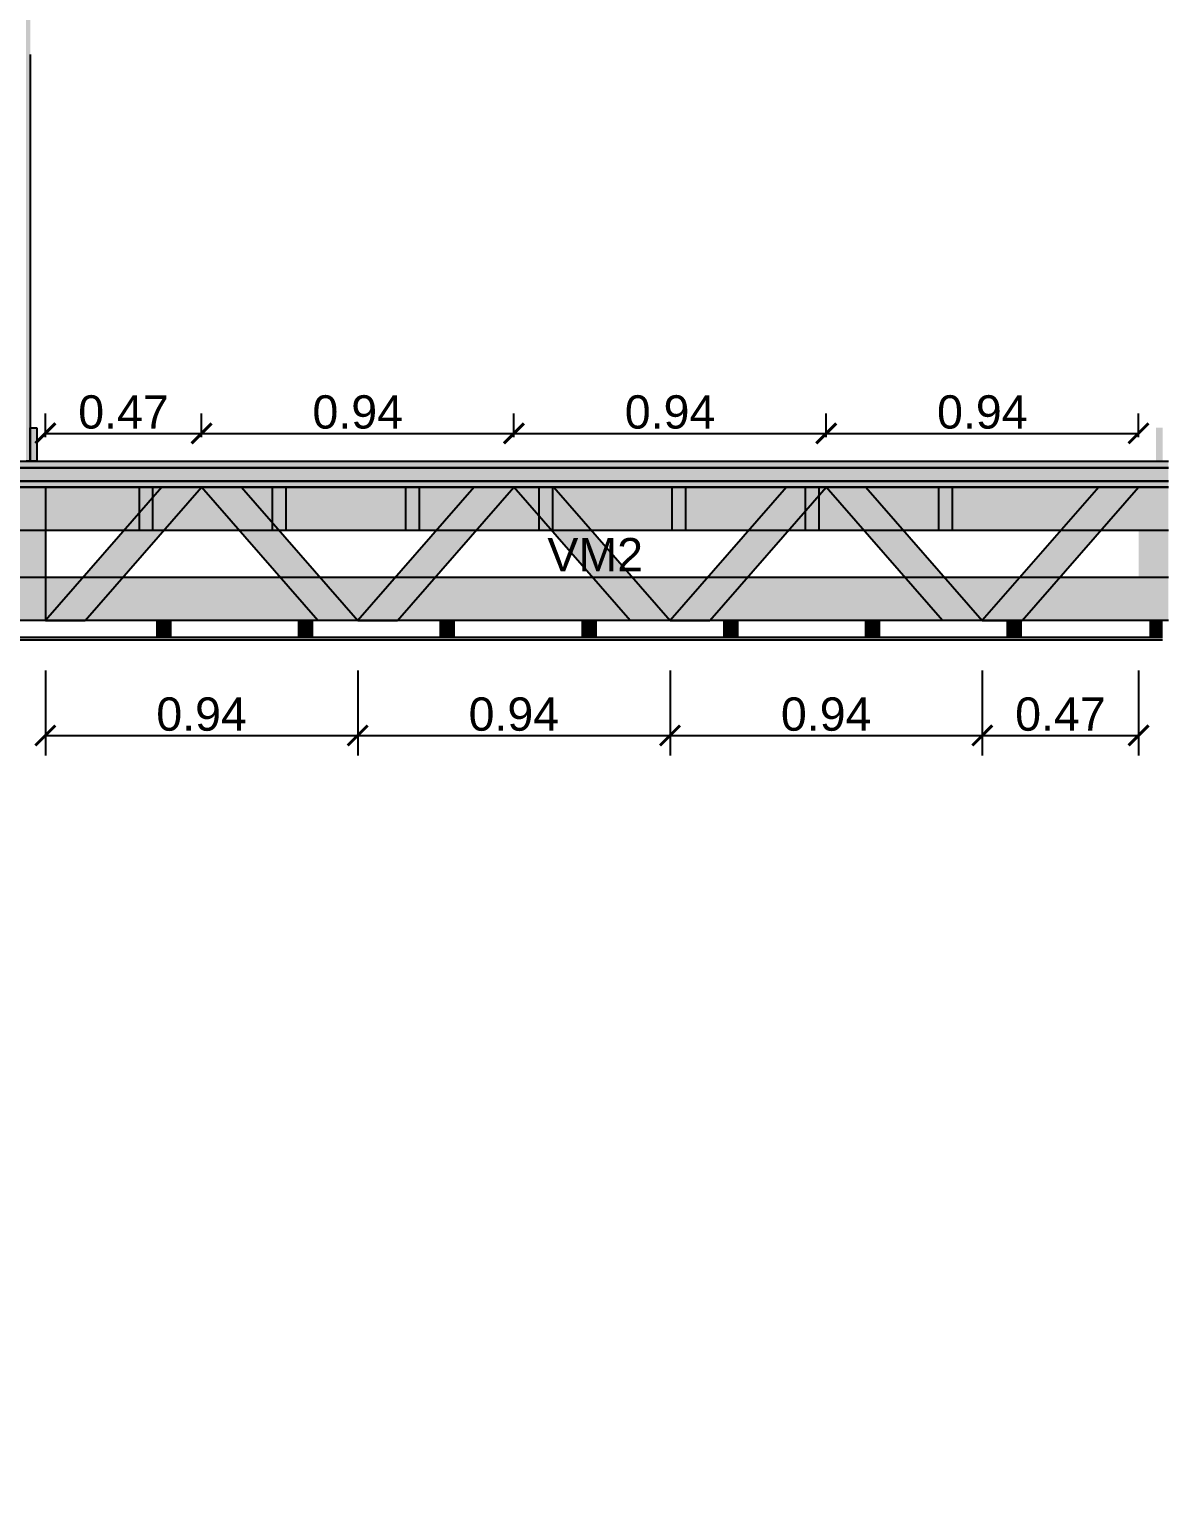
# Model space of a CAD drawing. Header units: millimetres. Extents: x 2924 to 6397, y 1567 to 1704.
# Drawn here: x 3134.105 to 3137.525, y 1618.581 to 1623.014 of the extents above; entities that cross this region are included whole.
import ezdxf

# ---------------------------------------------------------------- set-up
doc = ezdxf.new("R2010")
doc.units = ezdxf.units.MM
doc.header["$PDMODE"] = 35
doc.layers.get('Defpoints').update_dxf_attribs({"color": 230})
doc.layers.add('PT-MUROS', color=7, linetype='Continuous')
doc.styles.add('Arial10', font='arial.ttf', dxfattribs={"height": 0.1})
doc.styles.get("Standard").update_dxf_attribs({"font": 'arial.ttf'})
doc.dimstyles.new('COTA-1-50', dxfattribs={"dimtxt": 0.1, "dimasz": 0.06, "dimexe": 0.06, "dimexo": 0.15, "dimgap": 0.0125, "dimtad": 1, "dimzin": 0, "dimdsep": 46, "dimtxsty": 'Arial10', "dimblk1": 'ARCHTICK', "dimblk2": 'ARCHTICK', "dimsah": 1, "dimcen": 0.09, "dimclrd": 7, "dimclre": 7, "dimclrt": 7, "dimazin": 0, "dimtfac": 1, "dimtofl": 0, "dimtmove": 2, "dimatfit": 3, "dimldrblk": 'ARCHTICK', "dimfxl": 1, "dimtolj": 1, "dimtzin": 0, "dimarcsym": 0})

# ---------------------------------------------------------------- blocks, each defined once
blk = doc.blocks.new('_ARCHTICK')
at = {"color": 0, "linetype": 'ByBlock', "const_width": 0.15}
blk.add_lwpolyline([(-0.5, -0.5), (0.5, 0.5)], dxfattribs=at)
blk = doc.blocks.new('*D391')
at = {"layer": 'Defpoints', "color": 0, "transparency": 16777216}
for p in [(3134.1528, 1621.2407), (3135.0905, 1621.2407), (3135.0905, 1620.8953)]:
    blk.add_point(p, dxfattribs=at)
at = {"layer": 'PT-MUROS', "color": 7, "lineweight": -2, "transparency": 16777216}
for p, q in [((3134.1528, 1621.0907), (3134.1528, 1620.8353)), ((3135.0905, 1621.0907), (3135.0905, 1620.8353)), ((3134.1528, 1620.8953), (3135.0905, 1620.8953))]:
    blk.add_line(p, q, dxfattribs=at)
at = {"layer": 'PT-MUROS', "color": 7, "lineweight": -2, "transparency": 16777216, "xscale": 0.06, "yscale": 0.06, "zscale": 0.06, "rotation": 180}
blk.add_blockref('_ARCHTICK', (3134.1528, 1620.8953), dxfattribs=at)
at = {"layer": 'PT-MUROS', "color": 7, "lineweight": -2, "transparency": 16777216, "xscale": 0.06, "yscale": 0.06, "zscale": 0.06}
blk.add_blockref('_ARCHTICK', (3135.0905, 1620.8953), dxfattribs=at)
at = {"layer": 'PT-MUROS', "color": 7, "transparency": 16777216, "insert": (3134.6217, 1620.9588), "char_height": 0.1, "attachment_point": 5, "style": 'Arial10'}
blk.add_mtext('\\A1;0.94', dxfattribs=at)
blk = doc.blocks.new('*D392')
at = {"layer": 'Defpoints', "color": 0, "transparency": 16777216}
for p in [(3135.0905, 1621.2407), (3136.0282, 1621.2407), (3136.0282, 1620.8953)]:
    blk.add_point(p, dxfattribs=at)
at = {"layer": 'PT-MUROS', "color": 7, "lineweight": -2, "transparency": 16777216}
for p, q in [((3135.0905, 1621.0907), (3135.0905, 1620.8353)), ((3136.0282, 1621.0907), (3136.0282, 1620.8353)), ((3135.0905, 1620.8953), (3136.0282, 1620.8953))]:
    blk.add_line(p, q, dxfattribs=at)
at = {"layer": 'PT-MUROS', "color": 7, "lineweight": -2, "transparency": 16777216, "xscale": 0.06, "yscale": 0.06, "zscale": 0.06, "rotation": 180}
blk.add_blockref('_ARCHTICK', (3135.0905, 1620.8953), dxfattribs=at)
at = {"layer": 'PT-MUROS', "color": 7, "lineweight": -2, "transparency": 16777216, "xscale": 0.06, "yscale": 0.06, "zscale": 0.06}
blk.add_blockref('_ARCHTICK', (3136.0282, 1620.8953), dxfattribs=at)
at = {"layer": 'PT-MUROS', "color": 7, "transparency": 16777216, "insert": (3135.5593, 1620.9588), "char_height": 0.1, "attachment_point": 5, "style": 'Arial10'}
blk.add_mtext('\\A1;0.94', dxfattribs=at)
blk = doc.blocks.new('*D393')
at = {"layer": 'Defpoints', "color": 0, "transparency": 16777216}
for p in [(3136.0282, 1621.2407), (3136.9658, 1621.2407), (3136.9658, 1620.8953)]:
    blk.add_point(p, dxfattribs=at)
at = {"layer": 'PT-MUROS', "color": 7, "lineweight": -2, "transparency": 16777216}
for p, q in [((3136.0282, 1621.0907), (3136.0282, 1620.8353)), ((3136.9658, 1621.0907), (3136.9658, 1620.8353)), ((3136.0282, 1620.8953), (3136.9658, 1620.8953))]:
    blk.add_line(p, q, dxfattribs=at)
at = {"layer": 'PT-MUROS', "color": 7, "lineweight": -2, "transparency": 16777216, "xscale": 0.06, "yscale": 0.06, "zscale": 0.06, "rotation": 180}
blk.add_blockref('_ARCHTICK', (3136.0282, 1620.8953), dxfattribs=at)
at = {"layer": 'PT-MUROS', "color": 7, "lineweight": -2, "transparency": 16777216, "xscale": 0.06, "yscale": 0.06, "zscale": 0.06}
blk.add_blockref('_ARCHTICK', (3136.9658, 1620.8953), dxfattribs=at)
at = {"layer": 'PT-MUROS', "color": 7, "transparency": 16777216, "insert": (3136.497, 1620.9588), "char_height": 0.1, "attachment_point": 5, "style": 'Arial10'}
blk.add_mtext('\\A1;0.94', dxfattribs=at)
blk = doc.blocks.new('*D394')
at = {"layer": 'Defpoints', "color": 0, "transparency": 16777216}
for p in [(3136.9658, 1621.2407), (3137.4347, 1621.2407), (3137.4347, 1620.8953)]:
    blk.add_point(p, dxfattribs=at)
at = {"layer": 'PT-MUROS', "color": 7, "lineweight": -2, "transparency": 16777216}
for p, q in [((3136.9658, 1621.0907), (3136.9658, 1620.8353)), ((3137.4347, 1621.0907), (3137.4347, 1620.8353)), ((3136.9658, 1620.8953), (3137.4347, 1620.8953))]:
    blk.add_line(p, q, dxfattribs=at)
at = {"layer": 'PT-MUROS', "color": 7, "lineweight": -2, "transparency": 16777216, "xscale": 0.06, "yscale": 0.06, "zscale": 0.06, "rotation": 180}
blk.add_blockref('_ARCHTICK', (3136.9658, 1620.8953), dxfattribs=at)
at = {"layer": 'PT-MUROS', "color": 7, "lineweight": -2, "transparency": 16777216, "xscale": 0.06, "yscale": 0.06, "zscale": 0.06}
blk.add_blockref('_ARCHTICK', (3137.4347, 1620.8953), dxfattribs=at)
at = {"layer": 'PT-MUROS', "color": 7, "transparency": 16777216, "insert": (3137.2003, 1620.9588), "char_height": 0.1, "attachment_point": 5, "style": 'Arial10'}
blk.add_mtext('\\A1;0.47', dxfattribs=at)
blk = doc.blocks.new('*D395')
at = {"layer": 'Defpoints', "color": 0, "transparency": 16777216}
for p in [(3134.6217, 1621.802), (3134.1528, 1621.6407), (3134.6217, 1621.6407)]:
    blk.add_point(p, dxfattribs=at)
at = {"layer": 'PT-MUROS', "color": 7, "lineweight": -2, "transparency": 16777216}
for p, q in [((3134.1528, 1621.7907), (3134.1528, 1621.862)), ((3134.6217, 1621.7907), (3134.6217, 1621.862)), ((3134.1528, 1621.802), (3134.6217, 1621.802))]:
    blk.add_line(p, q, dxfattribs=at)
at = {"layer": 'PT-MUROS', "color": 7, "lineweight": -2, "transparency": 16777216, "xscale": 0.06, "yscale": 0.06, "zscale": 0.06, "rotation": 180}
blk.add_blockref('_ARCHTICK', (3134.1528, 1621.802), dxfattribs=at)
at = {"layer": 'PT-MUROS', "color": 7, "lineweight": -2, "transparency": 16777216, "xscale": 0.06, "yscale": 0.06, "zscale": 0.06}
blk.add_blockref('_ARCHTICK', (3134.6217, 1621.802), dxfattribs=at)
at = {"layer": 'PT-MUROS', "color": 7, "transparency": 16777216, "insert": (3134.3873, 1621.8656), "char_height": 0.1, "attachment_point": 5, "style": 'Arial10'}
blk.add_mtext('\\A1;0.47', dxfattribs=at)
blk = doc.blocks.new('*D396')
at = {"layer": 'Defpoints', "color": 0, "transparency": 16777216}
for p in [(3135.5593, 1621.802), (3134.6217, 1621.6407), (3135.5593, 1621.6407)]:
    blk.add_point(p, dxfattribs=at)
at = {"layer": 'PT-MUROS', "color": 7, "lineweight": -2, "transparency": 16777216}
for p, q in [((3134.6217, 1621.7907), (3134.6217, 1621.862)), ((3135.5593, 1621.7907), (3135.5593, 1621.862)), ((3134.6217, 1621.802), (3135.5593, 1621.802))]:
    blk.add_line(p, q, dxfattribs=at)
at = {"layer": 'PT-MUROS', "color": 7, "lineweight": -2, "transparency": 16777216, "xscale": 0.06, "yscale": 0.06, "zscale": 0.06, "rotation": 180}
blk.add_blockref('_ARCHTICK', (3134.6217, 1621.802), dxfattribs=at)
at = {"layer": 'PT-MUROS', "color": 7, "lineweight": -2, "transparency": 16777216, "xscale": 0.06, "yscale": 0.06, "zscale": 0.06}
blk.add_blockref('_ARCHTICK', (3135.5593, 1621.802), dxfattribs=at)
at = {"layer": 'PT-MUROS', "color": 7, "transparency": 16777216, "insert": (3135.0905, 1621.8656), "char_height": 0.1, "attachment_point": 5, "style": 'Arial10'}
blk.add_mtext('\\A1;0.94', dxfattribs=at)
blk = doc.blocks.new('*D397')
at = {"layer": 'Defpoints', "color": 0, "transparency": 16777216}
for p in [(3136.497, 1621.802), (3135.5593, 1621.6407), (3136.497, 1621.6407)]:
    blk.add_point(p, dxfattribs=at)
at = {"layer": 'PT-MUROS', "color": 7, "lineweight": -2, "transparency": 16777216}
for p, q in [((3135.5593, 1621.7907), (3135.5593, 1621.862)), ((3136.497, 1621.7907), (3136.497, 1621.862)), ((3135.5593, 1621.802), (3136.497, 1621.802))]:
    blk.add_line(p, q, dxfattribs=at)
at = {"layer": 'PT-MUROS', "color": 7, "lineweight": -2, "transparency": 16777216, "xscale": 0.06, "yscale": 0.06, "zscale": 0.06, "rotation": 180}
blk.add_blockref('_ARCHTICK', (3135.5593, 1621.802), dxfattribs=at)
at = {"layer": 'PT-MUROS', "color": 7, "lineweight": -2, "transparency": 16777216, "xscale": 0.06, "yscale": 0.06, "zscale": 0.06}
blk.add_blockref('_ARCHTICK', (3136.497, 1621.802), dxfattribs=at)
at = {"layer": 'PT-MUROS', "color": 7, "transparency": 16777216, "insert": (3136.0282, 1621.8656), "char_height": 0.1, "attachment_point": 5, "style": 'Arial10'}
blk.add_mtext('\\A1;0.94', dxfattribs=at)
blk = doc.blocks.new('*D398')
at = {"layer": 'Defpoints', "color": 0, "transparency": 16777216}
for p in [(3137.4347, 1621.802), (3136.497, 1621.6407), (3137.4347, 1621.6407)]:
    blk.add_point(p, dxfattribs=at)
at = {"layer": 'PT-MUROS', "color": 7, "lineweight": -2, "transparency": 16777216}
for p, q in [((3136.497, 1621.7907), (3136.497, 1621.862)), ((3137.4347, 1621.7907), (3137.4347, 1621.862)), ((3136.497, 1621.802), (3137.4347, 1621.802))]:
    blk.add_line(p, q, dxfattribs=at)
at = {"layer": 'PT-MUROS', "color": 7, "lineweight": -2, "transparency": 16777216, "xscale": 0.06, "yscale": 0.06, "zscale": 0.06, "rotation": 180}
blk.add_blockref('_ARCHTICK', (3136.497, 1621.802), dxfattribs=at)
at = {"layer": 'PT-MUROS', "color": 7, "lineweight": -2, "transparency": 16777216, "xscale": 0.06, "yscale": 0.06, "zscale": 0.06}
blk.add_blockref('_ARCHTICK', (3137.4347, 1621.802), dxfattribs=at)
at = {"layer": 'PT-MUROS', "color": 7, "transparency": 16777216, "insert": (3136.9658, 1621.8656), "char_height": 0.1, "attachment_point": 5, "style": 'Arial10'}
blk.add_mtext('\\A1;0.94', dxfattribs=at)

msp = doc.modelspace()

# ---------------------------------------------------------------- hatches: boundary and pattern name
at = {"layer": 'PT-MUROS', "true_color": 0x58ba48}
h = msp.add_hatch(color=85, dxfattribs=at)
h.dxf.hatch_style = 1
h.paths.add_polyline_path([(3130.9449, 1622.9387), (3130.9574, 1622.9387), (3130.9574, 1621.7187), (3130.9449, 1621.7187)])
h.paths.add_polyline_path([(3130.9449, 1621.1812), (3130.9574, 1621.1812), (3130.9574, 1621.1212), (3130.9449, 1621.1212)])
h.paths.add_polyline_path([(3130.9449, 1621.1212), (3130.9574, 1621.1212), (3130.9574, 1619.9012), (3130.9449, 1619.9012)])
h.paths.add_polyline_path([(3130.9449, 1621.1907), (3137.5072, 1621.1907), (3137.5072, 1621.1812), (3130.9449, 1621.1812)])
h.paths.add_polyline_path([(3130.9449, 1619.9012), (3130.9574, 1619.9012), (3130.9574, 1618.6812), (3130.9449, 1618.6812)])
h.paths.add_polyline_path([(3134.0949, 1622.9387), (3134.1074, 1622.9387), (3134.1074, 1621.7187), (3134.0949, 1621.7187)])
h.paths.add_polyline_path([(3133.9029, 1622.9387), (3133.9154, 1622.9387), (3133.9154, 1621.7187), (3133.9029, 1621.7187)])
h.paths.add_polyline_path([(3134.0949, 1624.1587), (3134.1074, 1624.1587), (3134.1074, 1622.9387), (3134.0949, 1622.9387)])
h.paths.add_polyline_path([(3133.9029, 1624.1587), (3133.9154, 1624.1587), (3133.9154, 1622.9387), (3133.9029, 1622.9387)])
h.paths.add_polyline_path([(3134.1074, 1624.3187), (3134.0949, 1624.3187), (3134.0949, 1624.1587), (3134.1074, 1624.1587)])
h.paths.add_polyline_path([(3133.9154, 1624.3187), (3133.9029, 1624.3187), (3133.9029, 1624.1587), (3133.9154, 1624.1587)])
h.paths.add_polyline_path([(3130.9449, 1624.3282), (3133.9154, 1624.3282), (3133.9154, 1624.3187), (3130.9449, 1624.3187)])
h.paths.add_polyline_path([(3134.0949, 1624.3282), (3137.5072, 1624.3282), (3137.5072, 1624.3187), (3134.0949, 1624.3187)])
h.paths.add_polyline_path([(3130.9574, 1624.3187), (3130.9449, 1624.3187), (3130.9449, 1624.1587), (3130.9574, 1624.1587)])
h.paths.add_polyline_path([(3130.9449, 1624.1587), (3130.9574, 1624.1587), (3130.9574, 1622.9387), (3130.9449, 1622.9387)])
at = {"layer": 'PT-MUROS', "true_color": 0x636466}
h = msp.add_hatch(color=251, dxfattribs=at)
h.dxf.hatch_style = 1
h.paths.add_polyline_path([(3130.9374, 1618.6812), (3130.9574, 1618.6812), (3130.9574, 1618.5812), (3130.9374, 1618.5812)])
h.paths.add_polyline_path([(3130.9574, 1621.8187), (3130.9774, 1621.8187), (3130.9774, 1621.7187), (3130.9574, 1621.7187)])
h.paths.add_polyline_path([(3133.8829, 1621.8187), (3133.9029, 1621.8187), (3133.9029, 1621.7187), (3133.8829, 1621.7187)])
h.paths.add_polyline_path([(3134.1074, 1621.8187), (3134.1274, 1621.8187), (3134.1274, 1621.7187), (3134.1074, 1621.7187)])
h.paths.add_polyline_path([(3137.4872, 1621.8187), (3137.5072, 1621.8187), (3137.5072, 1621.7187), (3137.4872, 1621.7187)])
at = {"layer": 'PT-MUROS', "true_color": 0xf7abae}
h = msp.add_hatch(color=241, dxfattribs=at)
h.dxf.hatch_style = 1
h.paths.add_polyline_path([(3130.9049, 1621.6987), (3133.9554, 1621.6987), (3133.9554, 1621.7187), (3130.9049, 1621.7187)])
h.paths.add_polyline_path([(3137.5247, 1621.6987), (3134.0549, 1621.6987), (3134.0549, 1621.7187), (3137.5247, 1621.7187)])
at = {"layer": 'PT-MUROS', "true_color": 0x636466}
h = msp.add_hatch(color=251, dxfattribs=at)
h.dxf.hatch_style = 1
h.paths.add_polyline_path([(3134.0549, 1621.6987), (3137.5247, 1621.6987), (3137.5247, 1621.6587), (3134.0549, 1621.6587)])
h.paths.add_polyline_path([(3133.9554, 1621.6987), (3130.9049, 1621.6987), (3130.9049, 1621.6587), (3133.9554, 1621.6587)])
at = {"layer": 'PT-MUROS', "true_color": 0x642165}
h = msp.add_hatch(color=219, dxfattribs=at)
h.dxf.hatch_style = 1
h.paths.add_polyline_path([(3130.8149, 1621.6587), (3137.5247, 1621.6587), (3137.5247, 1621.6407), (3130.8149, 1621.6407)])
at = {"layer": 'PT-MUROS', "true_color": 0xf7f281}
h = msp.add_hatch(color=51, dxfattribs=at)
h.dxf.hatch_style = 1
h.paths.add_polyline_path([(3134.0628, 1621.6407), (3137.5247, 1621.6407), (3137.5247, 1621.5107), (3134.0628, 1621.5107)])
h.paths.add_polyline_path([(3134.0628, 1621.3707), (3137.5247, 1621.3707), (3137.5247, 1621.2407), (3134.0628, 1621.2407)])
at = {"layer": 'PT-MUROS', "true_color": 0xcd6928}
h = msp.add_hatch(color=32, dxfattribs=at)
h.dxf.hatch_style = 1
h.paths.add_polyline_path([(3137.4347, 1621.6407), (3137.3152, 1621.6407), (3136.9658, 1621.2407), (3137.0853, 1621.2407)])
h.paths.add_polyline_path([(3136.497, 1621.6407), (3136.6165, 1621.6407), (3136.9658, 1621.2407), (3136.8463, 1621.2407)])
h.paths.add_polyline_path([(3136.497, 1621.6407), (3136.3775, 1621.6407), (3136.0282, 1621.2407), (3136.1477, 1621.2407)])
h.paths.add_polyline_path([(3137.4347, 1621.6407), (3137.5247, 1621.6407), (3137.5247, 1621.2407), (3137.4347, 1621.2407)])
h.paths.add_polyline_path([(3135.5593, 1621.6407), (3135.6788, 1621.6407), (3136.0282, 1621.2407), (3135.9087, 1621.2407)])
h.paths.add_polyline_path([(3135.5593, 1621.6407), (3135.4399, 1621.6407), (3135.0905, 1621.2407), (3135.21, 1621.2407)])
h.paths.add_polyline_path([(3134.6217, 1621.6407), (3134.7412, 1621.6407), (3135.0905, 1621.2407), (3134.971, 1621.2407)])
h.paths.add_polyline_path([(3134.6217, 1621.6407), (3134.5022, 1621.6407), (3134.1528, 1621.2407), (3134.2723, 1621.2407)])
h.paths.add_polyline_path([(3134.0628, 1621.6407), (3134.1528, 1621.6407), (3134.1528, 1621.2407), (3134.0628, 1621.2407)])
at = {"layer": 'PT-MUROS'}
h = msp.add_hatch(color=1, dxfattribs=at)
h.dxf.hatch_style = 1
h.paths.add_polyline_path([(3134.4348, 1621.6407), (3134.4748, 1621.6407), (3134.4748, 1621.5107), (3134.4348, 1621.5107)])
h = msp.add_hatch(color=1, dxfattribs=at)
h.dxf.hatch_style = 1
h.paths.add_polyline_path([(3134.8348, 1621.6407), (3134.8748, 1621.6407), (3134.8748, 1621.5107), (3134.8348, 1621.5107)])
h = msp.add_hatch(color=1, dxfattribs=at)
h.dxf.hatch_style = 1
h.paths.add_polyline_path([(3135.2348, 1621.6407), (3135.2748, 1621.6407), (3135.2748, 1621.5107), (3135.2348, 1621.5107)])
h = msp.add_hatch(color=1, dxfattribs=at)
h.dxf.hatch_style = 1
h.paths.add_polyline_path([(3135.6348, 1621.6407), (3135.6748, 1621.6407), (3135.6748, 1621.5107), (3135.6348, 1621.5107)])
h = msp.add_hatch(color=1, dxfattribs=at)
h.dxf.hatch_style = 1
h.paths.add_polyline_path([(3136.0348, 1621.6407), (3136.0748, 1621.6407), (3136.0748, 1621.5107), (3136.0348, 1621.5107)])
h = msp.add_hatch(color=1, dxfattribs=at)
h.dxf.hatch_style = 1
h.paths.add_polyline_path([(3136.4348, 1621.6407), (3136.4748, 1621.6407), (3136.4748, 1621.5107), (3136.4348, 1621.5107)])
h = msp.add_hatch(color=1, dxfattribs=at)
h.dxf.hatch_style = 1
h.paths.add_polyline_path([(3136.8348, 1621.6407), (3136.8748, 1621.6407), (3136.8748, 1621.5107), (3136.8348, 1621.5107)])
h = msp.add_hatch(color=1, dxfattribs=at)
h.dxf.hatch_style = 1
h.paths.add_polyline_path([(3137.2348, 1621.6407), (3137.2748, 1621.6407), (3137.2748, 1621.5107), (3137.2348, 1621.5107)])
h = msp.add_hatch(color=1, dxfattribs=at)
h.dxf.hatch_style = 1
h.paths.add_polyline_path([(3137.4847, 1621.6407), (3137.5247, 1621.6407), (3137.5247, 1621.5107), (3137.4847, 1621.5107)])
at = {"layer": 'PT-MUROS', "true_color": 0xf7f281}
h = msp.add_hatch(color=51, dxfattribs=at)
h.dxf.hatch_style = 1
h.paths.add_polyline_path([(3134.4884, 1621.2407), (3134.5284, 1621.2407), (3134.5284, 1621.1907), (3134.4884, 1621.1907)])
h = msp.add_hatch(color=51, dxfattribs=at)
h.dxf.hatch_style = 1
h.paths.add_polyline_path([(3134.9139, 1621.2407), (3134.9539, 1621.2407), (3134.9539, 1621.1907), (3134.9139, 1621.1907)])
h = msp.add_hatch(color=51, dxfattribs=at)
h.dxf.hatch_style = 1
h.paths.add_polyline_path([(3135.3395, 1621.2407), (3135.3795, 1621.2407), (3135.3795, 1621.1907), (3135.3395, 1621.1907)])
h = msp.add_hatch(color=51, dxfattribs=at)
h.dxf.hatch_style = 1
h.paths.add_polyline_path([(3135.765, 1621.2407), (3135.805, 1621.2407), (3135.805, 1621.1907), (3135.765, 1621.1907)])
h = msp.add_hatch(color=51, dxfattribs=at)
h.dxf.hatch_style = 1
h.paths.add_polyline_path([(3136.1905, 1621.2407), (3136.2305, 1621.2407), (3136.2305, 1621.1907), (3136.1905, 1621.1907)])
h = msp.add_hatch(color=51, dxfattribs=at)
h.dxf.hatch_style = 1
h.paths.add_polyline_path([(3136.6161, 1621.2407), (3136.6561, 1621.2407), (3136.6561, 1621.1907), (3136.6161, 1621.1907)])
h = msp.add_hatch(color=51, dxfattribs=at)
h.dxf.hatch_style = 1
h.paths.add_polyline_path([(3137.0416, 1621.2407), (3137.0816, 1621.2407), (3137.0816, 1621.1907), (3137.0416, 1621.1907)])
h = msp.add_hatch(color=51, dxfattribs=at)
h.dxf.hatch_style = 1
h.paths.add_polyline_path([(3137.4672, 1621.2407), (3137.5072, 1621.2407), (3137.5072, 1621.1907), (3137.4672, 1621.1907)])

# ---------------------------------------------------------------- linework, layer by layer
at = {"layer": 'PT-MUROS'}
for p, q in [((3134.1074, 1622.9387), (3134.1074, 1621.7187)), ((3134.1074, 1621.8187), (3134.1274, 1621.8187)), ((3134.1074, 1621.7187), (3134.1074, 1621.8187)), ((3134.1274, 1621.8187), (3134.1274, 1621.7187)), ((3134.0549, 1621.7187), (3137.5247, 1621.7187)), ((3134.0549, 1621.6987), (3137.5247, 1621.6987)), ((3137.5247, 1621.6987), (3134.0549, 1621.6987)), ((3134.1074, 1621.7187), (3134.0949, 1621.7187)), ((3134.1274, 1621.7187), (3134.1074, 1621.7187)), ((3130.8149, 1621.6587), (3137.5247, 1621.6587)), ((3137.5247, 1621.6587), (3134.0549, 1621.6587)), ((3137.5247, 1621.6407), (3130.8149, 1621.6407)), ((3134.0628, 1621.6407), (3137.5247, 1621.6407)), ((3134.0628, 1621.6407), (3134.1528, 1621.6407)), ((3134.1528, 1621.6407), (3134.1528, 1621.2407)), ((3134.5022, 1621.6407), (3134.1528, 1621.2407)), ((3134.2723, 1621.2407), (3134.6217, 1621.6407)), ((3134.4348, 1621.6407), (3134.4748, 1621.6407)), ((3134.4348, 1621.5107), (3134.4348, 1621.6407)), ((3134.4748, 1621.6407), (3134.4748, 1621.5107)), ((3134.6217, 1621.6407), (3134.5022, 1621.6407)), ((3134.6217, 1621.6407), (3134.7412, 1621.6407)), ((3134.971, 1621.2407), (3134.6217, 1621.6407)), ((3134.7412, 1621.6407), (3135.0905, 1621.2407)), ((3134.8348, 1621.6407), (3134.8748, 1621.6407)), ((3134.8348, 1621.5107), (3134.8348, 1621.6407)), ((3134.8748, 1621.6407), (3134.8748, 1621.5107)), ((3135.4399, 1621.6407), (3135.0905, 1621.2407)), ((3135.21, 1621.2407), (3135.5593, 1621.6407)), ((3135.2348, 1621.6407), (3135.2748, 1621.6407)), ((3135.2348, 1621.5107), (3135.2348, 1621.6407)), ((3135.2748, 1621.6407), (3135.2748, 1621.5107)), ((3135.5593, 1621.6407), (3135.4399, 1621.6407)), ((3135.5593, 1621.6407), (3135.6788, 1621.6407)), ((3135.9087, 1621.2407), (3135.5593, 1621.6407)), ((3135.6348, 1621.6407), (3135.6748, 1621.6407)), ((3135.6348, 1621.5107), (3135.6348, 1621.6407)), ((3135.6748, 1621.6407), (3135.6748, 1621.5107)), ((3135.6788, 1621.6407), (3136.0282, 1621.2407)), ((3136.3775, 1621.6407), (3136.0282, 1621.2407)), ((3136.0348, 1621.6407), (3136.0748, 1621.6407)), ((3136.0348, 1621.5107), (3136.0348, 1621.6407)), ((3136.0748, 1621.6407), (3136.0748, 1621.5107)), ((3136.1477, 1621.2407), (3136.497, 1621.6407)), ((3136.497, 1621.6407), (3136.3775, 1621.6407)), ((3136.4348, 1621.6407), (3136.4748, 1621.6407)), ((3136.4348, 1621.5107), (3136.4348, 1621.6407)), ((3136.4748, 1621.6407), (3136.4748, 1621.5107)), ((3136.497, 1621.6407), (3136.6165, 1621.6407)), ((3136.8463, 1621.2407), (3136.497, 1621.6407)), ((3136.6165, 1621.6407), (3136.9658, 1621.2407)), ((3136.8348, 1621.6407), (3136.8748, 1621.6407)), ((3136.8348, 1621.5107), (3136.8348, 1621.6407)), ((3136.8748, 1621.6407), (3136.8748, 1621.5107)), ((3137.3152, 1621.6407), (3136.9658, 1621.2407)), ((3137.0853, 1621.2407), (3137.4347, 1621.6407)), ((3137.5247, 1621.5107), (3134.0628, 1621.5107)), ((3134.4748, 1621.5107), (3134.4348, 1621.5107)), ((3134.8748, 1621.5107), (3134.8348, 1621.5107)), ((3135.2748, 1621.5107), (3135.2348, 1621.5107)), ((3135.6748, 1621.5107), (3135.6348, 1621.5107)), ((3136.0748, 1621.5107), (3136.0348, 1621.5107)), ((3136.4748, 1621.5107), (3136.4348, 1621.5107)), ((3136.8748, 1621.5107), (3136.8348, 1621.5107)), ((3134.0628, 1621.3707), (3137.5247, 1621.3707)), ((3137.5247, 1621.2407), (3134.0628, 1621.2407)), ((3134.1528, 1621.2407), (3134.0628, 1621.2407)), ((3134.1528, 1621.2407), (3134.2723, 1621.2407)), ((3134.4884, 1621.2407), (3134.5284, 1621.2407)), ((3134.4884, 1621.1907), (3134.4884, 1621.2407)), ((3134.5284, 1621.2407), (3134.5284, 1621.1907)), ((3134.9139, 1621.2407), (3134.9539, 1621.2407)), ((3134.9139, 1621.1907), (3134.9139, 1621.2407)), ((3134.9539, 1621.2407), (3134.9539, 1621.1907)), ((3135.0905, 1621.2407), (3134.971, 1621.2407)), ((3135.0905, 1621.2407), (3135.21, 1621.2407)), ((3135.3395, 1621.2407), (3135.3795, 1621.2407)), ((3135.3395, 1621.1907), (3135.3395, 1621.2407)), ((3135.3795, 1621.2407), (3135.3795, 1621.1907)), ((3135.765, 1621.2407), (3135.805, 1621.2407)), ((3135.765, 1621.1907), (3135.765, 1621.2407)), ((3135.805, 1621.2407), (3135.805, 1621.1907)), ((3136.0282, 1621.2407), (3135.9087, 1621.2407)), ((3136.0282, 1621.2407), (3136.1477, 1621.2407)), ((3136.1905, 1621.2407), (3136.2305, 1621.2407)), ((3136.1905, 1621.1907), (3136.1905, 1621.2407)), ((3136.2305, 1621.2407), (3136.2305, 1621.1907)), ((3136.6161, 1621.2407), (3136.6561, 1621.2407)), ((3136.6161, 1621.1907), (3136.6161, 1621.2407)), ((3136.6561, 1621.2407), (3136.6561, 1621.1907)), ((3136.9658, 1621.2407), (3136.8463, 1621.2407)), ((3136.9658, 1621.2407), (3137.0853, 1621.2407)), ((3137.0416, 1621.2407), (3137.0816, 1621.2407)), ((3137.0416, 1621.1907), (3137.0416, 1621.2407)), ((3137.0816, 1621.2407), (3137.0816, 1621.1907)), ((3130.9449, 1621.1907), (3137.5072, 1621.1907)), ((3137.5072, 1621.1812), (3130.9449, 1621.1812)), ((3134.5284, 1621.1907), (3134.4884, 1621.1907)), ((3134.9539, 1621.1907), (3134.9139, 1621.1907)), ((3135.3795, 1621.1907), (3135.3395, 1621.1907)), ((3135.805, 1621.1907), (3135.765, 1621.1907)), ((3136.2305, 1621.1907), (3136.1905, 1621.1907)), ((3136.6561, 1621.1907), (3136.6161, 1621.1907)), ((3137.0816, 1621.1907), (3137.0416, 1621.1907))]:
    msp.add_line(p, q, dxfattribs=at)

# ---------------------------------------------------------------- texts
at = {"layer": 'PT-MUROS', "color": 3}
msp.add_text('VM2', height=0.1, dxfattribs=at).set_placement((3135.6599, 1621.388))

# ---------------------------------------------------------------- dimensions: what is measured, and where the dimension line sits
at = {"layer": 'PT-MUROS'}
for base, p1, p2, picture, middle in [((3134.6217, 1621.802), (3134.1528, 1621.6407), (3134.6217, 1621.6407), '*D395', (3134.3873, 1621.8656)), ((3135.5593, 1621.802), (3134.6217, 1621.6407), (3135.5593, 1621.6407), '*D396', (3135.0905, 1621.8656)), ((3136.497, 1621.802), (3135.5593, 1621.6407), (3136.497, 1621.6407), '*D397', (3136.0282, 1621.8656)), ((3137.4347, 1621.802), (3136.497, 1621.6407), (3137.4347, 1621.6407), '*D398', (3136.9658, 1621.8656)), ((3135.0905, 1620.8953), (3134.1528, 1621.2407), (3135.0905, 1621.2407), '*D391', (3134.6217, 1620.9588)), ((3136.0282, 1620.8953), (3135.0905, 1621.2407), (3136.0282, 1621.2407), '*D392', (3135.5593, 1620.9588)), ((3136.9658, 1620.8953), (3136.0282, 1621.2407), (3136.9658, 1621.2407), '*D393', (3136.497, 1620.9588)), ((3137.4347, 1620.8953), (3136.9658, 1621.2407), (3137.4347, 1621.2407), '*D394', (3137.2003, 1620.9588))]:
    dim = msp.add_linear_dim(base=base, p1=p1, p2=p2, dimstyle='COTA-1-50', override={"dimfxl": 0.5, "dimarcsym": 1}, dxfattribs=at)
    dim.commit()
    dim.dimension.update_dxf_attribs({"geometry": picture, "text_midpoint": middle})

doc.saveas('drawing.dxf')
